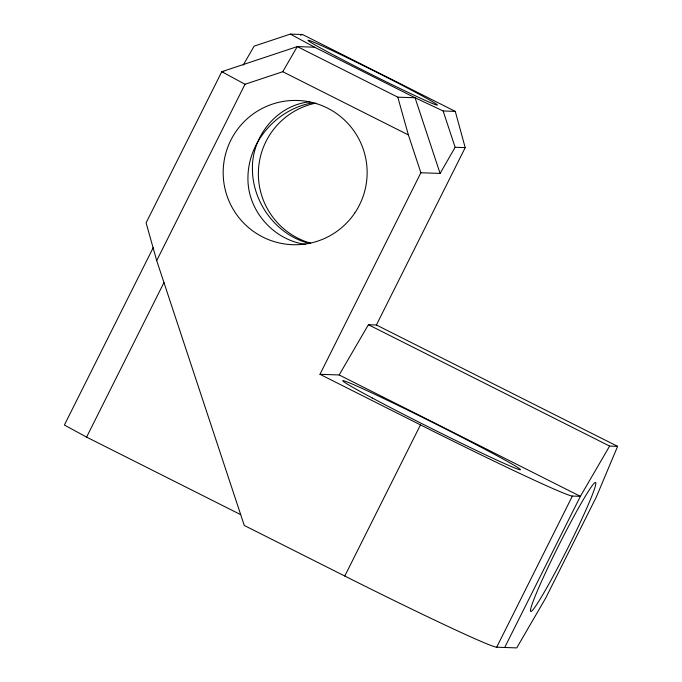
<?xml version="1.0" encoding="UTF-8"?>
<svg xmlns="http://www.w3.org/2000/svg" width="682" height="682" viewBox="0 0 682 682"><rect width="100%" height="100%" fill="white"/><g stroke="black" fill="none" stroke-linecap="round" stroke-linejoin="round"><path stroke-width="1.02" d="M376.404 324.99L617.619 446.36L596.383 496.88L545.719 598.054L516.726 647.9L496.692 647.218A157.849 4.68 26.6 0 1 344.785 576.034L244.275 525.464L156.698 260.618L146.101 222.843L221.795 71.695L297.284 46.589L314.564 47.186L415.065 97.756L443.121 110.97L455.278 111.388L465.209 147.636L376.404 324.99L368.399 324.717L339.167 374.964L319.969 374.307L420.888 172.768L408.382 134.934L397.785 97.168L297.284 46.589L282.749 71.721L245.008 84.27L156.698 260.618M153.194 247.685L64.381 425.039L86.588 437.111L240.652 514.629M86.588 437.111L163.995 282.519M344.785 576.034L420.479 424.877A157.849 4.68 26.6 0 0 572.386 496.061L580.382 496.334L609.614 446.088L617.619 446.36M496.692 647.218L572.386 496.061M504.697 647.491L580.382 496.334L339.167 374.964M243.227 65.071L254.122 46.146L290.353 34.1L302.51 34.518L455.278 111.388M420.888 172.768L440.095 173.424L455.133 147.286L443.121 110.97M300.498 35.183L302.51 34.518M312.825 102.777C277.224 108.822 248.137 141.217 247.941 177.644C247.251 210.32 273.448 240.217 305.741 244.403M309.764 101.848C277.131 104.909 251.948 136.204 252.417 168.352C252.195 202.384 276.38 235.426 309.756 243.517M223.807 71.763L221.795 71.695L245.008 84.27M397.785 97.168L415.065 97.756L440.095 173.424M455.133 147.286L465.209 147.636M282.749 71.721L408.382 134.934M368.399 324.717L609.614 446.088M319.969 374.307L420.479 424.877M290.353 34.1L314.564 47.186M310.728 243.21A72.156 71.977 -88 0 1 315.792 103.118M372.381 398.049A99.214 2.941 26.6 0 0 518.482 469.361A99.214 2.941 26.6 0 0 404.162 408.365A99.214 2.941 26.6 0 0 372.381 398.049M354.717 213.091A72.156 71.977 -88 0 0 300.378 100.612A72.156 71.977 -88 0 0 230.371 204.046A72.156 71.977 -88 0 0 354.717 213.091M336.217 56.41A72.156 2.14 26.6 0 0 437.136 105.105A72.156 2.14 26.6 0 0 345.092 56.708A72.156 2.14 26.6 0 0 336.217 56.41M547.561 586.392A72.156 4.655 -63.3 0 0 595.846 483.078A72.156 4.655 -63.3 0 0 546.069 571.507A72.156 4.655 -63.3 0 0 547.561 586.392"/></g></svg>
